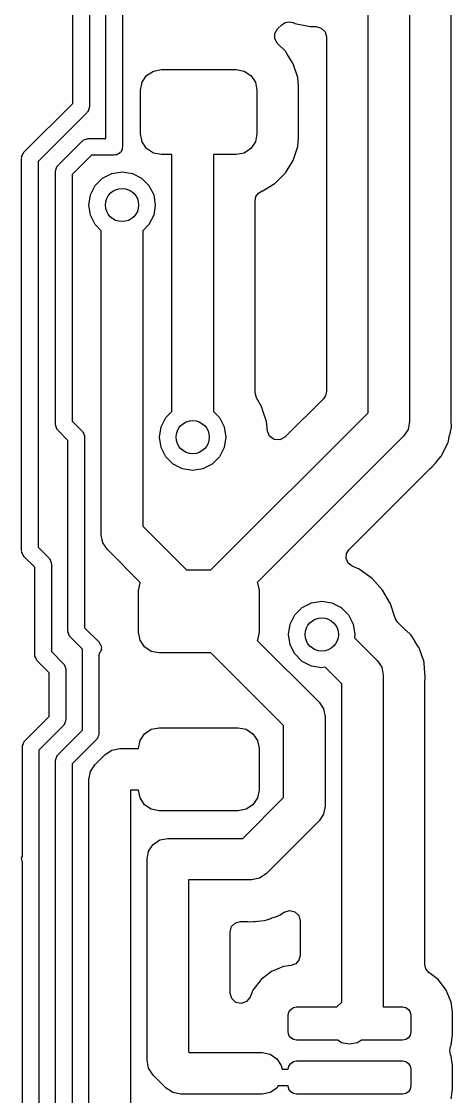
# Model space of a CAD drawing. Extents: x 41 to 271, y -133 to -23.
# Drawn here: x 155.09 to 160.28, y -62.55 to -49.61 of the extents above; entities that cross this region are included whole.
import ezdxf

# ---------------------------------------------------------------- set-up
doc = ezdxf.new("R2010")
doc.units = 0
doc.layers.add('BLACK', color=7, linetype='CONTINUOUS')

msp = doc.modelspace()

# ---------------------------------------------------------------- linework, layer by layer
at = {"layer": 'BLACK', "linetype": 'CONTINUOUS'}
for p, q in [((159.762, -43.434), (159.762, -54.422)), ((156.11, -51.016), (156.11, -43.5294)), ((156.31, -43.488), (156.31, -51.116)), ((159.262, -54.3184), (159.262, -43.684)), ((155.71, -50.5929), (155.71, -45.6154)), ((155.91, -45.574), (155.91, -50.6343)), ((160.262, -51.9611), (160.262, -46.9985)), ((158.175, -49.6963), (158.225, -49.6461)), ((158.225, -49.6461), (158.266, -49.6188)), ((158.266, -49.6188), (158.315, -49.6098)), ((158.315, -49.6098), (158.363, -49.6205)), ((158.363, -49.6205), (158.364, -49.6206)), ((158.364, -49.6206), (158.383, -49.6291)), ((158.383, -49.6291), (158.568, -49.6685)), ((158.568, -49.6685), (158.637, -49.6685)), ((158.637, -49.6685), (158.7, -49.6851)), ((158.7, -49.6851), (158.745, -49.7305)), ((158.143, -49.7519), (158.175, -49.6963)), ((158.143, -49.8161), (158.143, -49.7519)), ((158.175, -49.8717), (158.143, -49.8161)), ((158.745, -49.7305), (158.761, -49.7925)), ((158.761, -49.7925), (158.761, -54.0598)), ((158.269, -49.9653), (158.175, -49.8717)), ((158.289, -49.9987), (158.269, -49.9653)), ((158.361, -50.1147), (158.289, -49.9987)), ((156.599, -50.2572), (156.68, -50.203)), ((156.68, -50.203), (156.776, -50.184)), ((156.776, -50.184), (157.676, -50.184)), ((157.676, -50.184), (157.772, -50.203)), ((157.772, -50.203), (157.853, -50.2572)), ((158.416, -50.2812), (158.361, -50.1147)), ((156.526, -50.434), (156.545, -50.3383)), ((156.545, -50.3383), (156.599, -50.2572)), ((157.853, -50.2572), (157.907, -50.3383)), ((157.907, -50.3383), (157.926, -50.434)), ((158.426, -50.384), (158.416, -50.2812)), ((156.526, -50.959), (156.526, -50.434)), ((157.926, -50.434), (157.926, -50.959)), ((158.427, -51.009), (158.426, -50.384)), ((155.123, -51.1796), (155.71, -50.5929)), ((155.881, -50.705), (155.294, -51.2917)), ((155.884, -50.6978), (155.881, -50.705)), ((155.891, -50.6931), (155.884, -50.6978)), ((155.898, -50.6708), (155.891, -50.6931)), ((155.909, -50.65), (155.898, -50.6708)), ((155.91, -50.6343), (155.908, -50.642)), ((155.908, -50.642), (155.909, -50.65)), ((156.545, -51.0547), (156.526, -50.959)), ((157.926, -50.959), (157.907, -51.0547)), ((155.533, -51.3358), (155.823, -51.0453)), ((155.823, -51.0453), (155.83, -51.0416)), ((155.83, -51.0416), (155.835, -51.0351)), ((155.835, -51.0351), (155.857, -51.0279)), ((155.857, -51.0279), (155.878, -51.0172)), ((155.878, -51.0172), (155.886, -51.0185)), ((155.886, -51.0185), (155.894, -51.016)), ((155.894, -51.016), (156.11, -51.016)), ((156.31, -51.116), (156.305, -51.1311)), ((156.599, -51.1358), (156.545, -51.0547)), ((157.907, -51.0547), (157.853, -51.1358)), ((158.361, -51.2783), (158.416, -51.1118)), ((158.416, -51.1118), (158.427, -51.009)), ((155.094, -51.2503), (155.096, -51.2426)), ((155.095, -51.2347), (155.106, -51.2138)), ((155.096, -51.2426), (155.095, -51.2347)), ((155.106, -51.2138), (155.113, -51.1915)), ((155.113, -51.1915), (155.12, -51.1868)), ((155.12, -51.1868), (155.123, -51.1796)), ((155.935, -51.216), (155.703, -51.4479)), ((156.21, -51.216), (155.935, -51.216)), ((156.225, -51.2111), (156.21, -51.216)), ((156.241, -51.2111), (156.225, -51.2111)), ((156.254, -51.2018), (156.241, -51.2111)), ((156.269, -51.1969), (156.254, -51.2018)), ((156.278, -51.1841), (156.269, -51.1969)), ((156.291, -51.1748), (156.278, -51.1841)), ((156.296, -51.1597), (156.291, -51.1748)), ((156.305, -51.1469), (156.296, -51.1597)), ((156.305, -51.1311), (156.305, -51.1469)), ((156.68, -51.19), (156.599, -51.1358)), ((156.776, -51.209), (156.68, -51.19)), ((156.903, -51.209), (156.776, -51.209)), ((156.903, -54.3013), (156.903, -51.209)), ((157.676, -51.209), (157.403, -51.209)), ((157.403, -51.209), (157.403, -54.3013)), ((157.772, -51.19), (157.676, -51.209)), ((157.853, -51.1358), (157.772, -51.19)), ((155.094, -55.9745), (155.094, -51.2503)), ((155.294, -51.2917), (155.294, -55.9331)), ((155.505, -51.3909), (155.515, -51.37)), ((155.515, -51.37), (155.523, -51.3477)), ((155.523, -51.3477), (155.529, -51.343)), ((155.529, -51.343), (155.533, -51.3358)), ((158.269, -51.4277), (158.361, -51.2783)), ((155.504, -51.4065), (155.506, -51.3988)), ((155.504, -54.46), (155.504, -51.4065)), ((155.506, -51.3988), (155.505, -51.3909)), ((155.703, -51.4479), (155.703, -54.4186)), ((155.98, -51.5809), (156.068, -51.4924)), ((156.068, -51.4924), (156.18, -51.4356)), ((156.18, -51.4356), (156.303, -51.416)), ((156.303, -51.416), (156.427, -51.4356)), ((156.427, -51.4356), (156.539, -51.4924)), ((156.539, -51.4924), (156.627, -51.5809)), ((158.145, -51.5517), (158.269, -51.4277)), ((155.923, -51.6924), (155.98, -51.5809)), ((156.627, -51.5809), (156.684, -51.6924)), ((157.995, -51.6438), (158.145, -51.5517)), ((155.903, -51.816), (155.923, -51.6924)), ((156.684, -51.6924), (156.703, -51.816)), ((157.903, -51.7638), (157.914, -51.7136)), ((157.914, -51.7136), (157.944, -51.672)), ((157.944, -51.672), (157.988, -51.6461)), ((157.988, -51.6461), (157.991, -51.6452)), ((157.991, -51.6452), (157.995, -51.6438)), ((155.923, -51.9396), (155.903, -51.816)), ((156.703, -51.816), (156.684, -51.9396)), ((157.903, -54.0757), (157.903, -51.7638)), ((155.98, -52.0511), (155.923, -51.9396)), ((156.684, -51.9396), (156.627, -52.0511)), ((160.262, -54.4093), (160.262, -51.9611)), ((156.053, -52.1247), (155.98, -52.0511)), ((156.053, -55.7855), (156.053, -52.1247)), ((156.627, -52.0511), (156.553, -52.1247)), ((156.553, -52.1247), (156.553, -55.6819)), ((157.92, -54.1377), (157.903, -54.0757)), ((158.761, -54.0598), (158.752, -54.1072)), ((157.98, -54.2417), (157.92, -54.1377)), ((158.725, -54.1475), (158.262, -54.6109)), ((158.752, -54.1072), (158.725, -54.1475)), ((156.829, -54.3749), (156.903, -54.3013)), ((157.372, -56.208), (159.262, -54.3184)), ((157.403, -54.3013), (157.477, -54.3749)), ((158.005, -54.3167), (157.98, -54.2417)), ((158.039, -54.4217), (158.005, -54.3167)), ((155.506, -54.4677), (155.504, -54.46)), ((155.505, -54.4756), (155.506, -54.4677)), ((155.515, -54.4965), (155.505, -54.4756)), ((155.703, -54.4186), (155.824, -54.5393)), ((156.773, -54.4864), (156.829, -54.3749)), ((157.477, -54.3749), (157.533, -54.4864)), ((158.051, -54.5362), (158.039, -54.4217)), ((159.762, -54.422), (159.743, -54.5177)), ((160.263, -54.4129), (160.262, -54.4093)), ((160.265, -54.4879), (160.263, -54.4129)), ((155.523, -54.5188), (155.515, -54.4965)), ((155.529, -54.5235), (155.523, -54.5188)), ((155.533, -54.5307), (155.529, -54.5235)), ((155.653, -54.6514), (155.533, -54.5307)), ((155.824, -54.5393), (155.828, -54.5465)), ((155.828, -54.5465), (155.834, -54.5512)), ((155.834, -54.5512), (155.842, -54.5735)), ((155.842, -54.5735), (155.852, -54.5944)), ((155.852, -54.5944), (155.851, -54.6023)), ((155.851, -54.6023), (155.853, -54.61)), ((155.853, -54.61), (155.853, -56.9061)), ((156.753, -54.61), (156.773, -54.4864)), ((156.773, -54.7336), (156.753, -54.61)), ((157.533, -54.4864), (157.553, -54.61)), ((157.553, -54.61), (157.533, -54.7336)), ((159.689, -54.5988), (157.929, -56.3583)), ((158.077, -54.6), (158.051, -54.5362)), ((158.133, -54.6401), (158.077, -54.6)), ((159.743, -54.5177), (159.689, -54.5988)), ((160.231, -54.6529), (160.244, -54.5862)), ((160.244, -54.5862), (160.245, -54.5828)), ((160.245, -54.5828), (160.262, -54.5097)), ((160.262, -54.5097), (160.263, -54.5085)), ((160.262, -54.5097), (160.262, -54.5097)), ((160.263, -54.5085), (160.265, -54.4891)), ((160.265, -54.4891), (160.265, -54.4879)), ((160.265, -54.4879), (160.265, -54.4879)), ((155.653, -56.9475), (155.653, -54.6514)), ((156.829, -54.8451), (156.773, -54.7336)), ((157.533, -54.7336), (157.477, -54.8451)), ((158.201, -54.6442), (158.133, -54.6401)), ((158.262, -54.6109), (158.201, -54.6442)), ((160.188, -54.7475), (160.222, -54.6804)), ((160.222, -54.6804), (160.223, -54.6793)), ((160.222, -54.6804), (160.222, -54.6804)), ((160.223, -54.6793), (160.229, -54.6609)), ((160.229, -54.6609), (160.231, -54.6529)), ((156.918, -54.9336), (156.829, -54.8451)), ((157.477, -54.8451), (157.388, -54.9336)), ((160.095, -54.8947), (160.143, -54.8372)), ((160.143, -54.8372), (160.144, -54.8362)), ((160.143, -54.8372), (160.143, -54.8372)), ((160.144, -54.8362), (160.155, -54.8198)), ((160.155, -54.8187), (160.187, -54.7507)), ((160.155, -54.8198), (160.155, -54.8187)), ((160.155, -54.8187), (160.155, -54.8187)), ((160.187, -54.7507), (160.188, -54.7475)), ((157.029, -54.9904), (156.918, -54.9336)), ((157.153, -55.01), (157.029, -54.9904)), ((157.277, -54.9904), (157.153, -55.01)), ((157.388, -54.9336), (157.277, -54.9904)), ((159.034, -55.9617), (159.998, -54.9977)), ((159.998, -54.9977), (160.011, -54.986)), ((160.011, -54.986), (160.031, -54.9716)), ((160.031, -54.9716), (160.062, -54.9336)), ((160.062, -54.9336), (160.07, -54.9257)), ((160.07, -54.9257), (160.074, -54.9218)), ((160.074, -54.9218), (160.093, -54.8974)), ((160.093, -54.8974), (160.095, -54.8947)), ((156.553, -55.6819), (157.08, -56.208)), ((156.073, -55.8812), (156.053, -55.7855)), ((156.127, -55.9623), (156.073, -55.8812)), ((155.096, -55.9822), (155.094, -55.9745)), ((155.095, -55.9901), (155.096, -55.9822)), ((155.106, -56.011), (155.095, -55.9901)), ((155.113, -56.0333), (155.106, -56.011)), ((155.12, -56.038), (155.113, -56.0333)), ((155.294, -55.9331), (155.424, -56.0633)), ((156.523, -56.3583), (156.127, -55.9623)), ((158.999, -56.072), (159.003, -56.0126)), ((159.003, -56.0126), (159.034, -55.9617)), ((155.123, -56.0452), (155.12, -56.038)), ((155.254, -56.1754), (155.123, -56.0452)), ((155.424, -56.0633), (155.428, -56.0705)), ((155.428, -56.0705), (155.434, -56.0752)), ((155.434, -56.0752), (155.442, -56.0975)), ((155.442, -56.0975), (155.452, -56.1184)), ((155.452, -56.1184), (155.451, -56.1263)), ((155.451, -56.1263), (155.453, -56.134)), ((155.453, -56.134), (155.453, -57.1899)), ((159.024, -56.1261), (158.999, -56.072)), ((159.071, -56.1626), (159.024, -56.1261)), ((159.157, -56.2012), (159.071, -56.1626)), ((155.254, -57.2313), (155.254, -56.1754)), ((157.08, -56.208), (157.372, -56.208)), ((159.311, -56.3124), (159.157, -56.2012)), ((156.501, -56.458), (156.52, -56.3623)), ((156.52, -56.3623), (156.523, -56.3583)), ((157.929, -56.3583), (157.932, -56.3623)), ((157.932, -56.3623), (157.951, -56.458)), ((159.437, -56.4531), (159.311, -56.3124)), ((156.501, -56.958), (156.501, -56.458)), ((157.951, -56.458), (157.951, -56.958)), ((159.532, -56.617), (159.437, -56.4531)), ((158.381, -56.7502), (158.47, -56.6617)), ((158.47, -56.6617), (158.581, -56.6049)), ((158.581, -56.6049), (158.705, -56.5853)), ((158.705, -56.5853), (158.828, -56.6049)), ((158.828, -56.6049), (158.94, -56.6617)), ((158.94, -56.6617), (159.028, -56.7502)), ((159.587, -56.7874), (159.532, -56.617)), ((158.324, -56.8617), (158.381, -56.7502)), ((159.028, -56.7502), (159.085, -56.8617)), ((159.617, -56.8367), (159.587, -56.7874)), ((155.853, -56.9061), (156.027, -57.0793)), ((158.305, -56.9853), (158.324, -56.8617)), ((159.085, -56.8617), (159.105, -56.9853)), ((159.718, -56.937), (159.617, -56.8367)), ((159.72, -56.9395), (159.718, -56.937)), ((159.776, -56.9918), (159.72, -56.9395)), ((155.656, -56.9552), (155.653, -56.9475)), ((155.655, -56.9631), (155.656, -56.9552)), ((155.665, -56.984), (155.655, -56.9631)), ((155.673, -57.0063), (155.665, -56.984)), ((155.679, -57.011), (155.673, -57.0063)), ((155.683, -57.0182), (155.679, -57.011)), ((155.828, -57.1633), (155.683, -57.0182)), ((156.52, -57.0537), (156.501, -56.958)), ((156.574, -57.1348), (156.52, -57.0537)), ((157.932, -57.0537), (157.929, -57.0577)), ((157.929, -57.0577), (158.673, -57.8012)), ((157.951, -56.958), (157.932, -57.0537)), ((158.324, -57.1089), (158.305, -56.9853)), ((159.105, -56.9853), (159.098, -57.0254)), ((159.098, -57.0254), (159.373, -57.2998)), ((159.788, -57.0069), (159.776, -56.9918)), ((159.828, -57.0718), (159.788, -57.0069)), ((155.453, -57.1899), (155.597, -57.3333)), ((155.826, -57.1798), (155.829, -57.1721)), ((155.826, -58.1386), (155.826, -57.1798)), ((155.827, -57.1642), (155.828, -57.1633)), ((155.829, -57.1721), (155.827, -57.1642)), ((156.027, -57.0793), (156.034, -57.0934)), ((156.034, -57.0934), (156.045, -57.1046)), ((156.045, -57.1954), (156.034, -57.2066)), ((156.045, -57.1046), (156.048, -57.1202)), ((156.048, -57.1798), (156.045, -57.1954)), ((156.048, -57.1202), (156.055, -57.1344)), ((156.055, -57.1656), (156.048, -57.1798)), ((156.055, -57.1344), (156.052, -57.15)), ((156.052, -57.15), (156.055, -57.1656)), ((156.655, -57.189), (156.574, -57.1348)), ((156.751, -57.208), (156.655, -57.189)), ((158.381, -57.2204), (158.324, -57.1089)), ((159.83, -57.0748), (159.828, -57.0718)), ((159.871, -57.1375), (159.83, -57.0748)), ((159.872, -57.1386), (159.871, -57.1375)), ((159.871, -57.1375), (159.871, -57.1375)), ((159.88, -57.1561), (159.872, -57.1386)), ((159.881, -57.1573), (159.88, -57.1561)), ((159.904, -57.2285), (159.881, -57.1573)), ((159.881, -57.1573), (159.881, -57.1573)), ((155.256, -57.239), (155.254, -57.2313)), ((155.255, -57.247), (155.256, -57.239)), ((155.265, -57.2678), (155.255, -57.247)), ((155.273, -57.2901), (155.265, -57.2678)), ((155.279, -57.2948), (155.273, -57.2901)), ((155.283, -57.302), (155.279, -57.2948)), ((155.426, -57.4454), (155.283, -57.302)), ((156.027, -57.2207), (156.026, -57.2212)), ((156.026, -57.2212), (156.026, -58.18)), ((156.034, -57.2066), (156.027, -57.2207)), ((157.372, -57.208), (156.751, -57.208)), ((158.246, -58.0816), (157.372, -57.208)), ((158.47, -57.3089), (158.381, -57.2204)), ((158.581, -57.3657), (158.47, -57.3089)), ((159.373, -57.2998), (159.427, -57.381)), ((159.906, -57.2318), (159.904, -57.2285)), ((159.924, -57.2817), (159.906, -57.2318)), ((159.932, -57.3036), (159.924, -57.2817)), ((159.936, -57.3226), (159.932, -57.3036)), ((159.936, -57.3238), (159.936, -57.3226)), ((159.943, -57.3986), (159.936, -57.3238)), ((155.426, -57.9729), (155.426, -57.4454)), ((155.597, -57.3333), (155.601, -57.3405)), ((155.601, -57.3405), (155.607, -57.3452)), ((155.607, -57.3452), (155.614, -57.3675)), ((155.614, -57.3675), (155.625, -57.3884)), ((155.625, -57.3884), (155.624, -57.3963)), ((155.624, -57.3963), (155.626, -57.404)), ((155.626, -57.404), (155.626, -58.0143)), ((158.705, -57.3853), (158.581, -57.3657)), ((158.745, -57.379), (158.705, -57.3853)), ((158.946, -57.5802), (158.745, -57.379)), ((159.427, -57.381), (159.446, -57.4766)), ((159.943, -57.4021), (159.943, -57.3986)), ((159.946, -57.4329), (159.943, -57.4021)), ((159.946, -57.4385), (159.946, -57.4329)), ((159.946, -57.4329), (159.946, -57.4329)), ((159.947, -57.4493), (159.946, -57.4385)), ((159.951, -57.4986), (159.947, -57.4493)), ((158.946, -61.4099), (158.946, -57.5802)), ((159.446, -57.4766), (159.446, -61.469)), ((159.946, -57.5403), (159.948, -57.5224)), ((159.946, -60.957), (159.946, -57.5403)), ((159.948, -57.5224), (159.949, -57.5136)), ((159.949, -57.5136), (159.951, -57.4986)), ((158.673, -57.8012), (158.673, -57.8012)), ((158.673, -57.8012), (158.727, -57.8823)), ((155.133, -58.2658), (155.426, -57.9729)), ((158.727, -57.8823), (158.746, -57.978)), ((155.597, -58.085), (155.304, -58.3779)), ((155.601, -58.0778), (155.597, -58.085)), ((155.607, -58.0731), (155.601, -58.0778)), ((155.614, -58.0508), (155.607, -58.0731)), ((155.625, -58.03), (155.614, -58.0508)), ((155.626, -58.0143), (155.624, -58.022)), ((155.624, -58.022), (155.625, -58.03)), ((158.246, -58.9494), (158.246, -58.0816)), ((158.746, -57.978), (158.746, -59.0529)), ((155.533, -58.4315), (155.826, -58.1386)), ((156.014, -58.2165), (156.007, -58.2388)), ((156.025, -58.1956), (156.014, -58.2165)), ((156.026, -58.18), (156.024, -58.1877)), ((156.024, -58.1877), (156.025, -58.1956)), ((156.52, -58.2623), (156.574, -58.1812)), ((156.574, -58.1812), (156.655, -58.127)), ((156.655, -58.127), (156.751, -58.108)), ((156.751, -58.108), (157.701, -58.108)), ((157.701, -58.108), (157.797, -58.127)), ((157.797, -58.127), (157.878, -58.1812)), ((157.878, -58.1812), (157.932, -58.2623)), ((155.104, -58.3365), (155.106, -58.3288)), ((155.104, -59.6571), (155.104, -58.3365)), ((155.105, -58.3209), (155.116, -58.3)), ((155.106, -58.3288), (155.105, -58.3209)), ((155.116, -58.3), (155.123, -58.2777)), ((155.123, -58.2777), (155.13, -58.273)), ((155.13, -58.273), (155.133, -58.2658)), ((155.997, -58.2507), (155.704, -58.5436)), ((156.001, -58.2435), (155.997, -58.2507)), ((156.007, -58.2388), (156.001, -58.2435)), ((156.18, -58.377), (156.276, -58.358)), ((156.276, -58.358), (156.501, -58.358)), ((156.501, -58.358), (156.52, -58.2623)), ((157.932, -58.2623), (157.951, -58.358)), ((157.951, -58.358), (157.951, -58.858)), ((155.304, -58.3779), (155.304, -59.68)), ((155.505, -58.4865), (155.516, -58.4657)), ((155.506, -58.4945), (155.505, -58.4865)), ((155.516, -58.4657), (155.523, -58.4434)), ((155.523, -58.4434), (155.53, -58.4387)), ((155.53, -58.4387), (155.533, -58.4315)), ((155.977, -58.5532), (156.099, -58.4312)), ((156.099, -58.4312), (156.18, -58.377)), ((155.504, -58.5022), (155.506, -58.4945)), ((155.504, -63.0903), (155.504, -58.5022)), ((155.704, -58.5436), (155.704, -63.0489)), ((155.923, -58.6343), (155.977, -58.5532)), ((155.904, -58.73), (155.923, -58.6343)), ((155.904, -62.738), (155.904, -58.73)), ((156.501, -58.858), (156.404, -58.858)), ((156.404, -58.858), (156.404, -62.6344)), ((156.52, -58.9537), (156.501, -58.858)), ((157.951, -58.858), (157.932, -58.9537)), ((156.574, -59.0348), (156.52, -58.9537)), ((157.755, -59.44), (158.246, -58.9494)), ((157.932, -58.9537), (157.878, -59.0348)), ((156.655, -59.089), (156.574, -59.0348)), ((156.751, -59.108), (156.655, -59.089)), ((157.701, -59.108), (156.751, -59.108)), ((157.797, -59.089), (157.701, -59.108)), ((157.878, -59.0348), (157.797, -59.089)), ((158.746, -59.0529), (158.727, -59.1486)), ((158.673, -59.2297), (158.036, -59.8668)), ((158.727, -59.1486), (158.673, -59.2297)), ((156.623, -59.5943), (156.677, -59.5132)), ((156.677, -59.5132), (156.758, -59.459)), ((156.758, -59.459), (156.854, -59.44)), ((156.854, -59.44), (157.755, -59.44)), ((155.095, -59.6744), (155.104, -59.6571)), ((156.604, -59.69), (156.623, -59.5943)), ((155.104, -59.7297), (155.095, -59.6744)), ((155.104, -63.256), (155.104, -59.7297)), ((155.304, -59.68), (155.304, -59.69)), ((155.304, -59.69), (155.304, -63.2146)), ((156.604, -62.112), (156.604, -59.69)), ((158.036, -59.8668), (157.955, -59.921)), ((157.859, -59.94), (157.104, -59.94)), ((157.104, -59.94), (157.104, -62.0084)), ((157.955, -59.921), (157.859, -59.94)), ((157.937, -60.4365), (158.012, -60.43)), ((158.012, -60.43), (158.013, -60.4299)), ((158.012, -60.43), (158.012, -60.43)), ((158.013, -60.4299), (158.032, -60.4257)), ((158.032, -60.4257), (158.033, -60.4252)), ((158.033, -60.4252), (158.104, -60.3996)), ((158.033, -60.4252), (158.033, -60.4252)), ((158.104, -60.3996), (158.107, -60.3984)), ((158.107, -60.3984), (158.178, -60.3748)), ((158.178, -60.3748), (158.179, -60.3744)), ((158.178, -60.3748), (158.178, -60.3748)), ((158.179, -60.3744), (158.197, -60.3659)), ((158.197, -60.3659), (158.198, -60.3652)), ((158.198, -60.3652), (158.253, -60.3289)), ((158.198, -60.3652), (158.198, -60.3652)), ((158.253, -60.3289), (158.316, -60.3086)), ((158.316, -60.3086), (158.38, -60.3233)), ((158.38, -60.3233), (158.428, -60.3689)), ((158.428, -60.3689), (158.445, -60.4325)), ((158.445, -60.4325), (158.445, -60.849)), ((157.605, -60.5645), (157.621, -60.5025)), ((157.621, -60.5025), (157.666, -60.4571)), ((157.666, -60.4571), (157.728, -60.4405)), ((157.728, -60.4405), (157.795, -60.4405)), ((157.795, -60.4405), (157.813, -60.4418)), ((157.813, -60.4418), (157.817, -60.4424)), ((157.817, -60.4424), (157.837, -60.4453)), ((157.837, -60.4453), (157.886, -60.441)), ((157.886, -60.441), (157.897, -60.4405)), ((157.897, -60.4405), (157.903, -60.4405)), ((157.903, -60.4405), (157.933, -60.4369)), ((157.903, -60.4405), (157.903, -60.4405)), ((157.933, -60.4369), (157.937, -60.4365)), ((157.605, -61.3042), (157.605, -60.5645)), ((158.393, -60.9506), (158.338, -60.9719)), ((158.431, -60.9062), (158.393, -60.9506)), ((158.445, -60.849), (158.431, -60.9062)), ((158.1, -61.0445), (157.975, -61.1407)), ((158.246, -60.984), (158.1, -61.0445)), ((158.338, -60.9719), (158.246, -60.984)), ((159.959, -61.0118), (159.946, -60.957)), ((159.995, -61.0553), (159.959, -61.0118)), ((160.106, -61.1407), (159.995, -61.0553)), ((157.975, -61.1407), (157.878, -61.2662)), ((160.146, -61.1926), (160.106, -61.1407)), ((160.203, -61.2662), (160.146, -61.1926)), ((157.623, -61.369), (157.605, -61.3042)), ((157.878, -61.2662), (157.843, -61.3516)), ((160.263, -61.4122), (160.203, -61.2662)), ((157.672, -61.4147), (157.623, -61.369)), ((157.738, -61.4278), (157.672, -61.4147)), ((157.801, -61.4045), (157.738, -61.4278)), ((157.843, -61.3516), (157.801, -61.4045)), ((158.365, -61.4766), (158.403, -61.469)), ((158.403, -61.469), (158.887, -61.469)), ((158.887, -61.469), (158.946, -61.4099)), ((159.446, -61.469), (159.678, -61.469)), ((159.678, -61.469), (159.716, -61.4766)), ((160.278, -61.5286), (160.263, -61.4122)), ((160.263, -61.4122), (160.263, -61.4122)), ((158.303, -61.569), (158.311, -61.5307)), ((158.303, -61.769), (158.303, -61.569)), ((158.311, -61.5307), (158.332, -61.4983)), ((158.332, -61.4983), (158.365, -61.4766)), ((159.716, -61.4766), (159.749, -61.4983)), ((159.749, -61.4983), (159.77, -61.5307)), ((159.77, -61.5307), (159.778, -61.569)), ((159.778, -61.569), (159.778, -61.769)), ((160.278, -61.5296), (160.278, -61.5286)), ((160.278, -61.8084), (160.278, -61.5296)), ((158.311, -61.8073), (158.303, -61.769)), ((158.332, -61.8397), (158.311, -61.8073)), ((158.365, -61.8614), (158.332, -61.8397)), ((159.749, -61.8397), (159.716, -61.8614)), ((159.77, -61.8073), (159.749, -61.8397)), ((159.778, -61.769), (159.77, -61.8073)), ((160.263, -61.9258), (160.278, -61.8084)), ((158.403, -61.869), (158.365, -61.8614)), ((158.898, -61.869), (158.403, -61.869)), ((158.945, -61.9), (158.898, -61.869)), ((159.04, -61.919), (158.945, -61.9)), ((159.136, -61.9), (159.04, -61.919)), ((159.183, -61.869), (159.136, -61.9)), ((159.678, -61.869), (159.183, -61.869)), ((159.716, -61.8614), (159.678, -61.869)), ((160.245, -61.994), (160.254, -61.9465)), ((160.254, -61.9465), (160.261, -61.9301)), ((160.261, -61.9301), (160.263, -61.9258)), ((156.623, -62.2077), (156.604, -62.112)), ((157.104, -62.0084), (157.115, -62.019)), ((157.115, -62.019), (157.988, -62.019)), ((157.988, -62.019), (158.084, -62.038)), ((158.084, -62.038), (158.165, -62.0922)), ((158.165, -62.0922), (158.219, -62.1733)), ((160.254, -62.0415), (160.245, -61.994)), ((160.263, -62.0622), (160.254, -62.0415)), ((160.278, -62.176), (160.263, -62.0622)), ((156.677, -62.2888), (156.623, -62.2077)), ((158.219, -62.1733), (158.228, -62.219)), ((158.228, -62.219), (158.303, -62.219)), ((158.303, -62.219), (158.311, -62.1807)), ((158.311, -62.1807), (158.332, -62.1483)), ((158.332, -62.1483), (158.365, -62.1266)), ((158.365, -62.1266), (158.403, -62.119)), ((158.403, -62.119), (159.678, -62.119)), ((159.678, -62.119), (159.716, -62.1266)), ((159.716, -62.1266), (159.749, -62.1483)), ((159.749, -62.1483), (159.77, -62.1807)), ((159.77, -62.1807), (159.778, -62.219)), ((159.778, -62.219), (159.778, -62.419)), ((160.278, -62.1796), (160.278, -62.176)), ((160.278, -62.4584), (160.278, -62.1796)), ((156.834, -62.4458), (156.677, -62.2888)), ((156.897, -62.488), (156.834, -62.4458)), ((156.834, -62.4458), (156.834, -62.4458)), ((156.915, -62.5), (156.897, -62.488)), ((157.011, -62.519), (156.915, -62.5)), ((158.084, -62.5), (157.988, -62.519)), ((158.165, -62.4458), (158.084, -62.5)), ((158.183, -62.419), (158.165, -62.4458)), ((158.303, -62.419), (158.183, -62.419)), ((158.311, -62.4573), (158.303, -62.419)), ((158.332, -62.4897), (158.311, -62.4573)), ((158.365, -62.5114), (158.332, -62.4897)), ((159.749, -62.4897), (159.716, -62.5114)), ((159.77, -62.4573), (159.749, -62.4897)), ((159.778, -62.419), (159.77, -62.4573)), ((160.263, -62.5758), (160.278, -62.4584)), ((157.988, -62.519), (157.011, -62.519)), ((157.011, -62.519), (157.011, -62.519)), ((158.403, -62.519), (158.365, -62.5114)), ((159.678, -62.519), (158.403, -62.519)), ((159.716, -62.5114), (159.678, -62.519))]:
    msp.add_line(p, q, dxfattribs=at)
at = {"layer": 'BLACK'}
for centre in [(156.303, -51.816), (157.153, -54.61), (158.705, -56.9853)]:
    msp.add_circle(centre, 0.2, dxfattribs=at)

doc.saveas('drawing.dxf')
